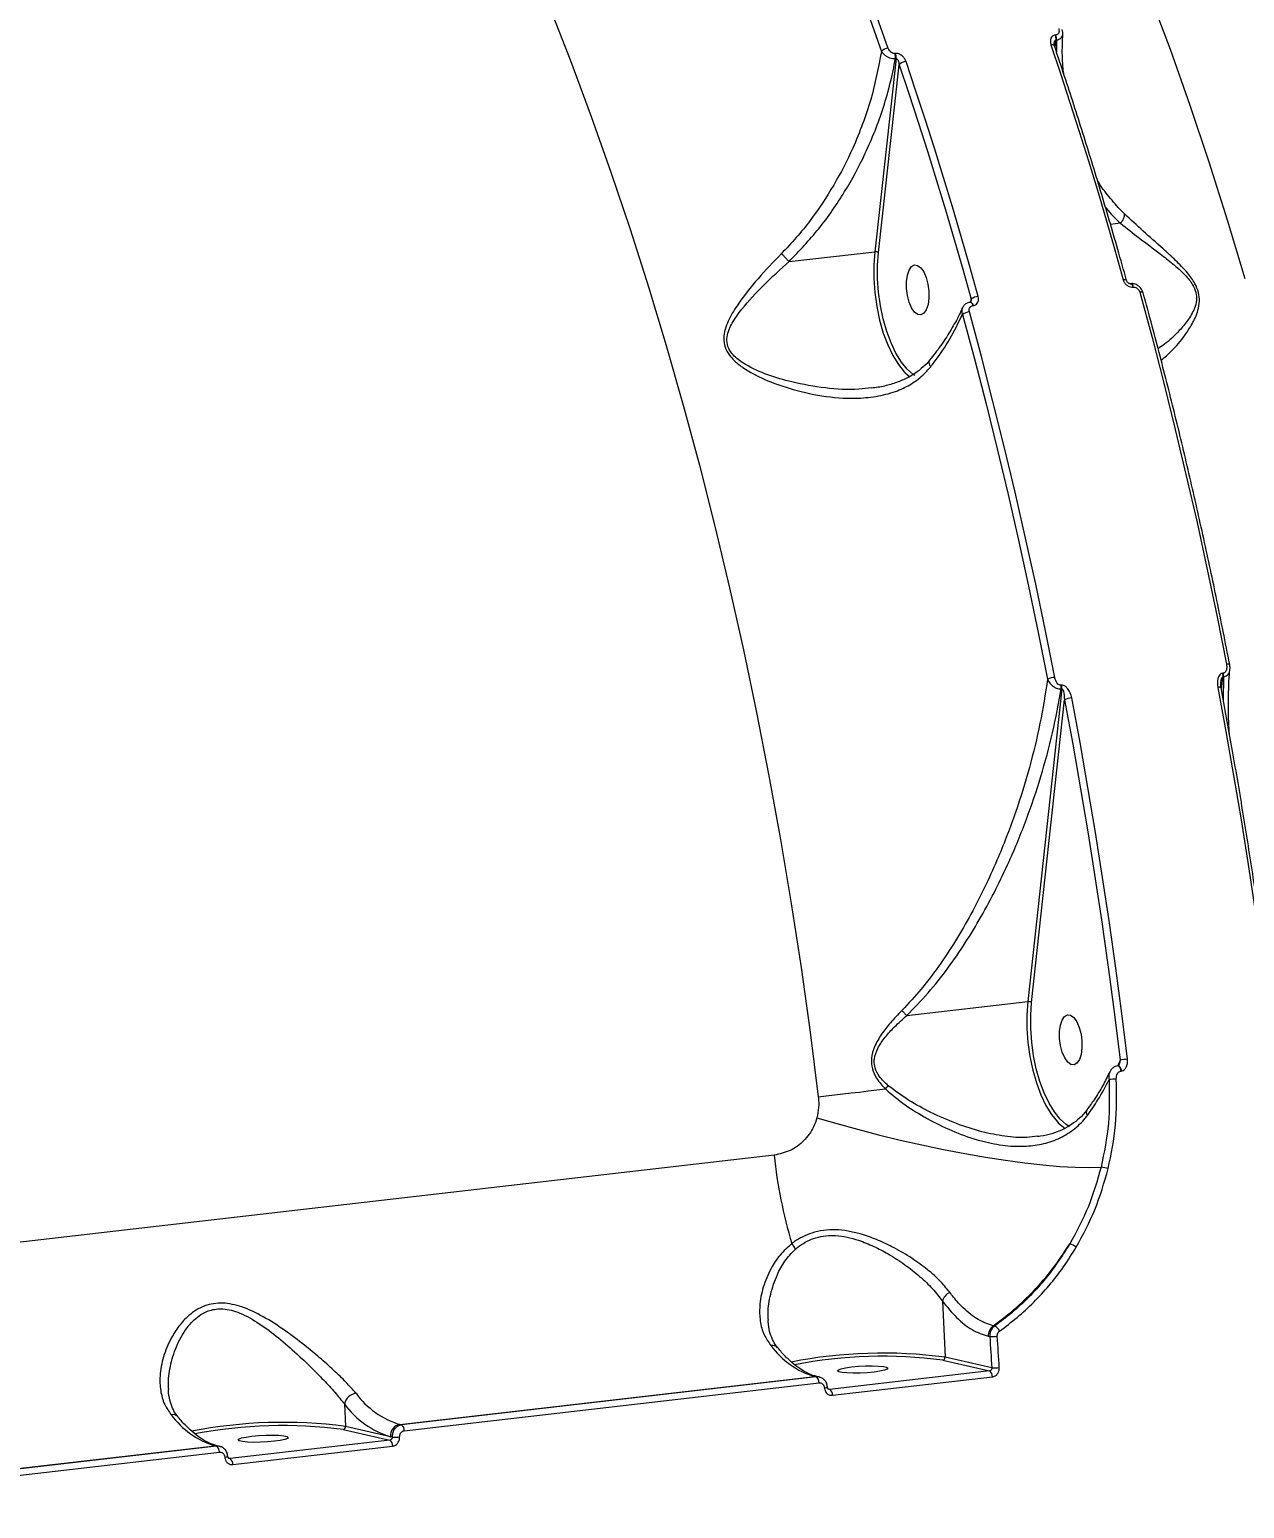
# Model space of a CAD drawing. Header units: millimetres. Extents: x -7447 to 8662, y -5576 to 6370.
# Drawn here: x 2339.8 to 2557, y -2078.1 to -1813.8 of the extents above; entities that cross this region are included whole.
import ezdxf

# ---------------------------------------------------------------- set-up
doc = ezdxf.new("R2010")
doc.units = ezdxf.units.MM
doc.layers.add('DiKom', color=7, linetype='Continuous')
doc.layers.add('DIKOM_ОБЪЕКТ', color=7, linetype='Continuous')
doc.styles.add('style1', font='arial.ttf', dxfattribs={"width": 0.8})
doc.dimstyles.new('1-50', dxfattribs={"dimtxt": 300, "dimasz": 200, "dimexe": 100, "dimexo": 0, "dimgap": 100, "dimtad": 1, "dimdec": 0, "dimtxsty": 'style1', "dimcen": 0, "dimclrd": 7, "dimclre": 7, "dimadec": 1, "dimazin": 2, "dimtfac": 1, "dimtdec": 0, "dimtmove": 1, "dimatfit": 3, "dimfxl": 0, "dimlwd": 25, "dimlwe": 18, "dimarcsym": 0})

# ---------------------------------------------------------------- blocks, each defined once
blk = doc.blocks.new('*D10')
at = {"color": 7, "linetype": 'Continuous', "lineweight": 18, "transparency": 16777216}
for p, q in [((-5489.75, 240.8), (-5489.75, 4573.49)), ((4778.18, -2126.78), (4778.18, 4573.49))]:
    blk.add_line(p, q, dxfattribs=at)
at = {"color": 7, "linetype": 'Continuous', "lineweight": 25, "transparency": 16777216}
blk.add_line((4578.18, 4473.49), (-5289.75, 4473.49), dxfattribs=at)
at = {"color": 7, "linetype": 'Continuous', "transparency": 16777216}
for points in [[(-5289.75, 4506.82), (-5289.75, 4440.16), (-5489.75, 4473.49)], [(4578.18, 4506.82), (4578.18, 4440.16), (4778.18, 4473.49)]]:
    blk.add_solid(points, dxfattribs=at)
at = {"layer": 'Defpoints', "color": 0, "linetype": 'Continuous', "transparency": 16777216}
for p in [(-5489.75, 4473.49), (-5489.75, 240.8), (4778.18, -2126.78)]:
    blk.add_point(p, dxfattribs=at)
at = {"color": 0, "linetype": 'Continuous', "lineweight": 15, "transparency": 16777216, "insert": (-777.31, 4726.76), "char_height": 300, "attachment_point": 5, "style": 'style1'}
blk.add_mtext('10300', dxfattribs=at)
blk = doc.blocks.new('*D11')
at = {"color": 7, "linetype": 'Continuous', "lineweight": 18, "transparency": 16777216}
for p, q in [((2045.4, 3512.26), (7772.09, 3512.26)), ((-1858.48, -4091.08), (7772.09, -4091.08))]:
    blk.add_line(p, q, dxfattribs=at)
at = {"color": 7, "linetype": 'Continuous', "lineweight": 25, "transparency": 16777216}
blk.add_line((7672.09, -3891.08), (7672.09, 3312.26), dxfattribs=at)
at = {"color": 7, "linetype": 'Continuous', "transparency": 16777216}
for points in [[(7638.76, 3312.26), (7705.42, 3312.26), (7672.09, 3512.26)], [(7638.76, -3891.08), (7705.42, -3891.08), (7672.09, -4091.08)]]:
    blk.add_solid(points, dxfattribs=at)
at = {"layer": 'Defpoints', "color": 0, "linetype": 'Continuous', "transparency": 16777216}
for p in [(2045.4, 3512.26), (7672.09, 3512.26), (-1858.48, -4091.08)]:
    blk.add_point(p, dxfattribs=at)
at = {"color": 0, "linetype": 'Continuous', "lineweight": 15, "transparency": 16777216, "insert": (7418.92, 3.22), "char_height": 300, "attachment_point": 5, "rotation": 90, "style": 'style1'}
blk.add_mtext('7600', dxfattribs=at)
blk = doc.blocks.new('*D12')
at = {"layer": 'Defpoints', "color": 0, "transparency": 16777216}
for p in [(-7446.93, 5919.72), (-7446.93, 736.93), (6905.53, -2412.68)]:
    blk.add_point(p, dxfattribs=at)
at = {"layer": 'DiKom', "color": 7, "lineweight": 18, "transparency": 16777216}
for p, q in [((-7446.93, 736.93), (-7446.93, 6019.72)), ((6905.53, -2412.68), (6905.53, 6019.72))]:
    blk.add_line(p, q, dxfattribs=at)
at = {"layer": 'DiKom', "color": 7, "lineweight": 25, "transparency": 16777216}
blk.add_line((6705.53, 5919.72), (-7246.93, 5919.72), dxfattribs=at)
at = {"layer": 'DiKom', "color": 7, "transparency": 16777216}
for points in [[(-7246.93, 5953.05), (-7246.93, 5886.39), (-7446.93, 5919.72)], [(6705.53, 5953.05), (6705.53, 5886.39), (6905.53, 5919.72)]]:
    blk.add_solid(points, dxfattribs=at)
at = {"layer": 'DiKom', "color": 0, "transparency": 16777216, "insert": (-918.31, 6173), "char_height": 300, "attachment_point": 5, "style": 'style1'}
blk.add_mtext('14300', dxfattribs=at)
blk = doc.blocks.new('*D13')
at = {"layer": 'Defpoints', "color": 0, "transparency": 16777216}
for p in [(2049.72, 5594.27), (-1141.86, -5576.35), (8561.69, -5576.35)]:
    blk.add_point(p, dxfattribs=at)
at = {"layer": 'DiKom', "color": 7, "lineweight": 18, "transparency": 16777216}
for p, q in [((2049.72, 5594.27), (8661.69, 5594.27)), ((-1141.86, -5576.35), (8661.69, -5576.35))]:
    blk.add_line(p, q, dxfattribs=at)
at = {"layer": 'DiKom', "color": 7, "lineweight": 25, "transparency": 16777216}
blk.add_line((8561.69, 5394.27), (8561.69, -5376.35), dxfattribs=at)
at = {"layer": 'DiKom', "color": 7, "transparency": 16777216}
for points in [[(8528.35, 5394.27), (8595.02, 5394.27), (8561.69, 5594.27)], [(8528.35, -5376.35), (8595.02, -5376.35), (8561.69, -5576.35)]]:
    blk.add_solid(points, dxfattribs=at)
at = {"layer": 'DiKom', "color": 0, "transparency": 16777216, "insert": (8308.52, 8.96), "char_height": 300, "attachment_point": 5, "rotation": 90, "style": 'style1'}
blk.add_mtext('11200', dxfattribs=at)

msp = doc.modelspace()

# ---------------------------------------------------------------- linework, layer by layer
at = {"layer": 'DIKOM_ОБЪЕКТ', "color": 7, "linetype": 'Continuous', "lineweight": 15}
for p, q in [((2523.32, -1814.81), (2523.23, -1814.82)), ((2494.64, -1818.12), (2494.55, -1818.13)), ((2523.17, -1817.13), (2523.33, -1815.72)), ((2523.33, -1815.72), (2523.42, -1815.71)), ((2523.42, -1815.71), (2523.42, -1817.86)), ((2494.74, -1819.02), (2490.94, -1853.54)), ((2491.61, -1853.69), (2495.29, -1820.16)), ((2494.65, -1819.03), (2494.74, -1819.02)), ((2534.86, -1848.47), (2533.08, -1848.67)), ((2475.61, -1855.31), (2490.94, -1853.54)), ((2536.65, -1859.26), (2536.62, -1859.26)), ((2537.1, -1859.87), (2537.13, -1859.87)), ((2508.18, -1862.02), (2507.97, -1862.58)), ((2508.03, -1862.56), (2508, -1862.56)), ((2508.48, -1863.18), (2508.51, -1863.17)), ((2496.39, -1875.2), (2497.23, -1875.93)), ((2553.26, -1928.85), (2553.15, -1928.87)), ((2524.37, -1931.64), (2518.31, -1987.54)), ((2524.34, -1931.01), (2524.23, -1931.02)), ((2524.26, -1931.66), (2524.37, -1931.64)), ((2552.91, -1931.83), (2553.18, -1929.51)), ((2553.18, -1929.51), (2553.29, -1929.49)), ((2553.29, -1929.49), (2553.25, -1933.65)), ((2518.97, -1987.7), (2524.84, -1933.6)), ((2524.84, -1933.6), (2525.74, -1938.39)), ((2496.64, -1990.04), (2518.31, -1987.54)), ((2534.46, -1999.02), (2534.38, -1999.03)), ((2534.79, -1998), (2534.41, -1999.03)), ((2534.46, -1999.02), (2534.51, -1999.02)), ((2534.93, -1999.97), (2535.01, -1999.96)), ((2525.77, -2009.85), (2525.43, -2009.66)), ((2472.93, -2014.98), (2160.22, -2051.07)), ((2503.04, -2041.09), (2503.51, -2051.09)), ((2511.22, -2047.35), (2511.49, -2047.42)), ((2512.36, -2045.53), (2512.11, -2045.48)), ((2503.09, -2051.63), (2511.46, -2053.55)), ((2511.86, -2052.99), (2503.51, -2051.09)), ((2406.03, -2063.11), (2480.19, -2054.55)), ((2480.48, -2054.62), (2406.32, -2063.18)), ((2406.82, -2064.23), (2480.97, -2055.67)), ((2480.19, -2054.55), (2480.48, -2054.62)), ((2481.02, -2054.65), (2480.73, -2054.58)), ((2511.46, -2053.55), (2482.87, -2056.85)), ((2483.37, -2057.9), (2511.96, -2054.6)), ((2482.87, -2056.85), (2482.66, -2056.8)), ((2482.87, -2056.85), (2482.74, -2056.84)), ((2396.11, -2059.45), (2396.3, -2063.46)), ((2404.34, -2065.3), (2396.3, -2063.46)), ((2406.32, -2063.18), (2406.03, -2063.11)), ((2404.25, -2065.92), (2375.66, -2069.22)), ((2395.88, -2064.01), (2404.25, -2065.92)), ((2404.65, -2065.37), (2404.34, -2065.3)), ((2298.82, -2075.49), (2372.97, -2066.93)), ((2373.27, -2066.99), (2299.11, -2075.55)), ((2299.6, -2076.6), (2373.76, -2068.05)), ((2372.97, -2066.93), (2373.27, -2066.99)), ((2373.81, -2067.02), (2373.51, -2066.96)), ((2375.66, -2069.22), (2375.45, -2069.17)), ((2376.15, -2070.28), (2404.74, -2066.98)), ((2375.66, -2069.22), (2375.52, -2069.21))]:
    msp.add_line(p, q, dxfattribs=at)
at = {"layer": 'DIKOM_ОБЪЕКТ', "color": 7, "linetype": 'Continuous', "lineweight": 15, "flags": 128}
for points in [[(2463.09, -1746.7), (2467.02, -1754.98), (2470.87, -1763.44), (2474.63, -1772.08), (2478.31, -1780.89), (2481.91, -1789.87), (2485.41, -1799.02), (2488.82, -1808.31), (2492.14, -1817.76)], [(2493.34, -1817.2), (2490.02, -1807.73), (2486.6, -1798.42), (2483.09, -1789.26), (2479.49, -1780.26), (2475.8, -1771.42), (2472.02, -1762.76), (2468.16, -1754.28), (2464.23, -1745.98)], [(2432.83, -1809.96), (2436.59, -1819.57), (2440.24, -1829.37), (2443.77, -1839.35), (2447.18, -1849.51), (2450.47, -1859.83), (2453.63, -1870.31), (2456.67, -1880.94), (2459.57, -1891.7), (2462.34, -1902.59), (2464.97, -1913.59), (2467.46, -1924.7), (2469.81, -1935.91), (2472.02, -1947.2), (2474.08, -1958.56), (2475.99, -1969.99), (2477.76, -1981.47), (2479.37, -1993), (2480.83, -2004.56)], [(2557.18, -1858.36), (2554.02, -1847.88), (2550.73, -1837.56), (2547.32, -1827.4), (2543.79, -1817.42), (2540.14, -1807.62)], [(2523.05, -1816.75), (2523.03, -1816.71), (2522.97, -1816.65), (2522.88, -1816.61), (2522.75, -1816.58), (2522.61, -1816.57), (2522.44, -1816.59)], [(2522.44, -1816.59), (2524.15, -1821.7), (2525.84, -1826.86), (2527.5, -1832.05), (2529.13, -1837.28), (2530.73, -1842.55), (2532.3, -1847.85), (2533.84, -1853.18), (2535.35, -1858.55)], [(2495.29, -1820.16), (2497.01, -1825.27), (2498.69, -1830.41), (2500.34, -1835.59), (2501.97, -1840.81), (2503.57, -1846.06), (2505.13, -1851.35), (2506.67, -1856.67), (2508.18, -1862.02)], [(2509.44, -1861.54), (2507.93, -1856.17), (2506.39, -1850.84), (2504.82, -1845.54), (2503.22, -1840.27), (2501.59, -1835.04), (2499.93, -1829.85), (2498.24, -1824.69), (2496.53, -1819.58)], [(2490.94, -1853.54), (2490.77, -1855.89), (2490.78, -1858.35), (2490.95, -1860.85), (2491.3, -1863.35), (2491.81, -1865.78), (2492.46, -1868.08), (2493.25, -1870.2), (2494.15, -1872.1), (2495.15, -1873.72), (2496.22, -1875.03), (2496.39, -1875.2)], [(2498.07, -1875.65), (2497.8, -1875.48), (2496.72, -1874.54), (2495.69, -1873.26), (2494.72, -1871.69), (2493.85, -1869.85), (2493.08, -1867.79), (2492.45, -1865.56), (2491.95, -1863.21), (2491.62, -1860.79), (2491.45, -1858.36), (2491.44, -1855.97), (2491.61, -1853.69)], [(2496.76, -1857.75), (2497.07, -1856.83), (2497.5, -1856.2), (2498.02, -1855.91), (2498.59, -1855.98), (2499.16, -1856.41), (2499.69, -1857.16), (2500.12, -1858.16), (2500.44, -1859.35), (2500.61, -1860.62), (2500.61, -1861.87), (2500.46, -1863), (2500.15, -1863.91), (2499.72, -1864.54), (2499.2, -1864.83), (2498.63, -1864.76), (2498.06, -1864.33), (2497.53, -1863.59), (2497.1, -1862.58), (2496.78, -1861.39), (2496.61, -1860.13), (2496.61, -1858.88), (2496.76, -1857.75)], [(2535.95, -1858.66), (2535.93, -1858.63), (2535.88, -1858.59), (2535.79, -1858.55), (2535.67, -1858.54), (2535.52, -1858.53), (2535.35, -1858.55)], [(2536.62, -1859.26), (2536.62, -1859.26), (2536.73, -1859.28), (2536.84, -1859.36), (2536.94, -1859.49), (2537.03, -1859.66), (2537.1, -1859.87)], [(2536.65, -1859.26), (2536.65, -1859.26), (2536.76, -1859.28), (2536.87, -1859.35), (2536.97, -1859.48), (2537.06, -1859.66), (2537.13, -1859.87)], [(2508, -1862.56), (2508, -1862.56), (2508.11, -1862.58), (2508.22, -1862.66), (2508.32, -1862.79), (2508.41, -1862.97), (2508.48, -1863.18)], [(2508.03, -1862.56), (2508.03, -1862.56), (2508.14, -1862.58), (2508.25, -1862.66), (2508.35, -1862.79), (2508.44, -1862.96), (2508.51, -1863.17)], [(2538.92, -1860.89), (2538.9, -1860.85), (2538.84, -1860.81), (2538.75, -1860.78), (2538.63, -1860.77), (2538.49, -1860.77), (2538.33, -1860.78)], [(2538.33, -1860.78), (2540.51, -1868.88), (2542.63, -1877.06), (2544.67, -1885.29), (2546.64, -1893.58), (2548.55, -1901.93), (2550.38, -1910.33), (2552.13, -1918.77), (2553.81, -1927.26)], [(2506.61, -1864.75), (2508.75, -1872.7), (2510.83, -1880.71), (2512.83, -1888.78), (2514.77, -1896.91), (2516.64, -1905.09), (2518.44, -1913.32), (2520.17, -1921.6), (2521.83, -1929.92)], [(2523.1, -1929.61), (2521.44, -1921.27), (2519.71, -1912.98), (2517.9, -1904.73), (2516.03, -1896.53), (2514.08, -1888.38), (2512.07, -1880.29), (2509.99, -1872.26), (2507.85, -1864.3)], [(2552.27, -1931.42), (2553.72, -1939.28), (2555.1, -1947.17), (2556.42, -1955.09), (2557.68, -1963.03), (2558.87, -1970.99), (2559.99, -1978.97), (2561.05, -1986.97), (2562.04, -1994.98)], [(2536.12, -1997.84), (2535.11, -1989.7), (2534.03, -1981.58), (2532.89, -1973.47), (2531.67, -1965.38), (2530.39, -1957.32), (2529.04, -1949.28), (2527.63, -1941.26), (2526.15, -1933.28)], [(2525.74, -1938.39), (2526.32, -1941.56), (2527.73, -1949.55), (2529.08, -1957.58), (2530.36, -1965.62), (2531.57, -1973.69), (2531.82, -1975.47)], [(2531.82, -1975.47), (2532.71, -1981.78), (2533.78, -1989.88), (2534.79, -1998)], [(2518.31, -1987.54), (2518.14, -1989.89), (2518.14, -1992.35), (2518.32, -1994.86), (2518.67, -1997.35), (2519.17, -1999.78), (2519.83, -2002.08), (2520.62, -2004.21), (2521.52, -2006.1), (2522.52, -2007.73), (2523.59, -2009.04), (2523.75, -2009.21)], [(2525.43, -2009.66), (2525.17, -2009.48), (2524.09, -2008.54), (2523.06, -2007.27), (2522.09, -2005.7), (2521.21, -2003.86), (2520.45, -2001.8), (2519.81, -1999.57), (2519.32, -1997.21), (2518.99, -1994.79), (2518.82, -1992.36), (2518.81, -1989.98), (2518.97, -1987.7)], [(2524.13, -1991.75), (2524.44, -1990.84), (2524.87, -1990.21), (2525.39, -1989.92), (2525.96, -1989.99), (2526.53, -1990.41), (2527.05, -1991.16), (2527.49, -1992.17), (2527.81, -1993.36), (2527.98, -1994.62), (2527.98, -1995.87), (2527.83, -1997), (2527.52, -1997.92), (2527.09, -1998.55), (2526.57, -1998.84), (2526, -1998.77), (2525.43, -1998.34), (2524.9, -1997.59), (2524.46, -1996.59), (2524.15, -1995.4), (2523.98, -1994.13), (2523.98, -1992.88), (2524.13, -1991.75)], [(2534.38, -1999.03), (2534.45, -1999.03), (2534.57, -1999.1), (2534.69, -1999.24), (2534.8, -1999.44), (2534.88, -1999.69), (2534.93, -1999.97)], [(2534.51, -1999.02), (2534.52, -1999.02), (2534.65, -1999.09), (2534.77, -1999.23), (2534.88, -1999.43), (2534.96, -1999.68), (2535.01, -1999.96)], [(2480.83, -2004.56), (2482.26, -2004.39), (2483.72, -2004.22), (2485.2, -2004.05), (2486.7, -2003.87), (2488.21, -2003.7), (2489.74, -2003.52), (2491.29, -2003.33), (2492.85, -2003.15)], [(2480.58, -2008.3), (2484.14, -2009.35), (2487.83, -2010.37), (2491.61, -2011.36), (2495.47, -2012.29), (2499.34, -2013.16), (2503.21, -2013.97), (2507.02, -2014.7), (2510.74, -2015.35), (2514.33, -2015.91), (2517.77, -2016.37), (2521, -2016.73), (2524.01, -2016.99), (2526.77, -2017.15), (2529.24, -2017.2), (2531.4, -2017.14)], [(2523.75, -2009.21), (2524.7, -2010.01), (2524.99, -2010.2)], [(2511.49, -2047.42), (2511.54, -2048.11), (2511.58, -2048.81), (2511.63, -2049.51), (2511.68, -2050.21), (2511.73, -2050.9), (2511.77, -2051.6), (2511.82, -2052.3), (2511.86, -2052.99)], [(2513.2, -2052.96), (2513.16, -2052.26), (2513.11, -2051.56), (2513.06, -2050.86), (2513.02, -2050.16), (2512.97, -2049.46), (2512.92, -2048.76), (2512.87, -2048.06), (2512.82, -2047.36)], [(2490.8, -2053.74), (2489.59, -2053.86), (2488.31, -2053.92), (2487.07, -2053.94), (2485.97, -2053.9), (2485.1, -2053.81), (2484.53, -2053.68), (2484.3, -2053.52), (2484.44, -2053.33), (2484.93, -2053.15), (2485.73, -2052.97), (2486.78, -2052.83), (2488, -2052.71), (2489.28, -2052.65), (2490.52, -2052.63), (2491.62, -2052.67), (2492.49, -2052.76), (2493.06, -2052.89), (2493.29, -2053.05), (2493.15, -2053.23), (2492.66, -2053.42), (2491.86, -2053.59), (2490.8, -2053.74)], [(2480.19, -2054.55), (2480.54, -2054.55), (2480.73, -2054.58)], [(2383.59, -2066.12), (2382.38, -2066.23), (2381.1, -2066.3), (2379.86, -2066.31), (2378.76, -2066.27), (2377.89, -2066.18), (2377.32, -2066.05), (2377.09, -2065.89), (2377.23, -2065.71), (2377.72, -2065.52), (2378.52, -2065.35), (2379.57, -2065.2), (2380.78, -2065.09), (2382.06, -2065.02), (2383.3, -2065.01), (2384.4, -2065.05), (2385.27, -2065.13), (2385.85, -2065.26), (2386.07, -2065.43), (2385.94, -2065.61), (2385.45, -2065.79), (2384.64, -2065.97), (2383.59, -2066.12)], [(2372.97, -2066.93), (2373.32, -2066.93), (2373.51, -2066.96)]]:
    msp.add_lwpolyline(points, dxfattribs=at)
at = {"layer": 'DIKOM_ОБЪЕКТ', "color": 7, "linetype": 'Continuous', "lineweight": 15}
for centre, radius, start, end in [((2521.17, -1815.5), 2.17, 354.25, 18.4233), ((2521.26, -1815.49), 2.17, 354.2392, 18.4478), ((2493.52, -1819.18), 1.99, 95.3555, 134.3386), ((2492.49, -1818.81), 2.17, 354.26, 18.4271), ((2492.58, -1818.8), 2.17, 354.2392, 18.4478), ((2496.69, -1821.5), 1.93, 94.7849, 136.1491), ((2491.07, -1854.46), 0.931, 55.2536, 98.3351), ((2509.64, -1863.94), 2.41, 94.7904, 127.3881), ((2508.08, -1866.86), 2.57, 95.3247, 124.9757), ((2551.04, -1929.28), 2.16, 353.9964, 11.0608), ((2551.15, -1929.27), 2.15, 353.9806, 11.0766), ((2554.06, -1928.08), 0.85, 67.2561, 106.762), ((2523.57, -1934.31), 4.73, 95.7401, 111.6278), ((2522.1, -1931.44), 2.17, 354.3451, 11.0954), ((2522.21, -1931.43), 2.17, 354.3327, 11.0886), ((2552.52, -1932.22), 0.846, 67.6886, 107.3105), ((2526.59, -1937.97), 4.71, 95.4553, 111.8254), ((2518.44, -1988.47), 0.934, 55.4512, 98.3643), ((2545.27, -2077.97), 80.65, 96.5186, 97.4681), ((2477.27, -1988.88), 21.13, 317.5129, 319.6036), ((2535.14, -2026.31), 24.94, 92.3403, 95.332), ((2559.08, -2005.82), 86.64, 186.0701, 196.7504), ((2530.96, -2022.59), 5.47, 71.7948, 85.4339), ((2473.56, -2033.1), 3.45, 22.3215, 42.0899), ((2525.09, -2033.82), 3.04, 51.9736, 76.512), ((2505.43, -2041.72), 2.47, 115.9882, 165.4001), ((2513.39, -2047.24), 2.17, 125.8926, 183.1336), ((2511.86, -2039.81), 7.61, 267.1995, 277.2824), ((2511.6, -2047.19), 1.83, 25.0451, 65.2407), ((2472.59, -2050.32), 1.35, 41.848, 100.2485), ((2484.56, -2040.1), 15.1, 216.0716, 253.1781), ((2492.4, -2135.45), 85.09, 82.4935, 101.117), ((2492.31, -2133.74), 82.81, 82.5202, 100.9337), ((2503, -2051.13), 0.513, 279.8624, 4.5849), ((2512.34, -2046.28), 6.73, 265.9565, 277.3715), ((2479.81, -2055.58), 1.17, 355.3523, 54.7587), ((2510.79, -2054.51), 1.17, 355.2042, 54.6944), ((2398.53, -2060), 2.48, 97.7181, 167.1843), ((2410.4, -2048.65), 15.11, 216.0722, 253.175), ((2481.96, -2055.42), 1.14, 268.6354, 297.3855), ((2482.2, -2057.8), 1.17, 355.2041, 54.6945), ((2408.93, -2050.11), 15.86, 216.0753, 253.174), ((2365.38, -2062.69), 1.35, 41.838, 100.2585), ((2377.34, -2052.47), 15.1, 216.0729, 253.1768), ((2385.18, -2147.84), 85.11, 82.4951, 101.1157), ((2385.09, -2146.1), 82.8, 82.5181, 100.9348), ((2395.79, -2063.5), 0.513, 279.9384, 4.5381), ((2406.38, -2065.13), 2.05, 99.8931, 184.5779), ((2405.65, -2064.14), 1.17, 355.3511, 54.7716), ((2403.57, -2066.88), 1.18, 355.2148, 54.6955), ((2405.12, -2058.68), 6.7, 265.943, 277.403), ((2372.59, -2067.95), 1.17, 355.3508, 54.772), ((2374.75, -2067.8), 1.14, 268.5961, 297.4319), ((2374.98, -2070.18), 1.18, 355.2139, 54.6867)]:
    msp.add_arc(centre, radius, start, end, dxfattribs=at)
for points, knots in [([(2523.23, -1814.82), (2523.17, -1814.83), (2522.95, -1814.86), (2522.65, -1815.05), (2522.4, -1815.42), (2522.28, -1815.95), (2522.38, -1816.36), (2522.44, -1816.59)], [0, 0, 0, 0, 0.079629, 0.275715, 0.470758, 0.710548, 1, 1, 1, 1]), ([(2523.82, -1813.68), (2523.86, -1813.83), (2523.92, -1814.09), (2523.85, -1814.43), (2523.69, -1814.66), (2523.5, -1814.78), (2523.36, -1814.8), (2523.32, -1814.81)], [0, 0, 0, 0, 0.302587, 0.534696, 0.72549, 0.91712, 1, 1, 1, 1]), ([(2523.42, -1815.71), (2523.5, -1815.69), (2523.77, -1815.64), (2524.15, -1815.46), (2524.48, -1815.11), (2524.53, -1814.82), (2524.55, -1814.66)], [0, 0, 0, 0, 0.124989, 0.411454, 0.686074, 1, 1, 1, 1]), ([(2524.55, -1814.67), (2524.55, -1814.47), (2524.55, -1814.19), (2524.45, -1813.92), (2524.42, -1813.85)], [0, 0, 0, 0, 0.720381, 1, 1, 1, 1]), ([(2524.71, -1821.71), (2524.66, -1821.28), (2524.48, -1819.59), (2524.43, -1817.23), (2524.54, -1815.29), (2524.57, -1814.66)], [0, 0, 0, 0, 0.187743, 0.737372, 1, 1, 1, 1]), ([(2492.14, -1817.76), (2491.58, -1820.63), (2490.75, -1824.97), (2488.81, -1830.72), (2486.71, -1835.86), (2483.71, -1841.72), (2480.18, -1847.02), (2476.95, -1851.05), (2475.15, -1852.94), (2474.25, -1853.89)], [0, 0, 0, 0, 0.222715, 0.336734, 0.45075, 0.631005, 0.813276, 0.906648, 1, 1, 1, 1]), ([(2492.14, -1817.76), (2492.15, -1817.78), (2492.27, -1817.98), (2492.56, -1818.3), (2493.05, -1818.66), (2493.58, -1818.9), (2494.13, -1819.04), (2494.47, -1819.03), (2494.65, -1819.03)], [0, 0, 0, 0, 0.039134, 0.268297, 0.466402, 0.643645, 0.81992, 1, 1, 1, 1]), ([(2494.55, -1818.13), (2494.46, -1818.13), (2494.28, -1818.13), (2494.01, -1818.03), (2493.76, -1817.85), (2493.52, -1817.59), (2493.4, -1817.36), (2493.35, -1817.22), (2493.34, -1817.2)], [0, 0, 0, 0, 0.167373, 0.334494, 0.509187, 0.713118, 0.957727, 1, 1, 1, 1]), ([(2496.53, -1819.58), (2496.52, -1819.55), (2496.44, -1819.33), (2496.24, -1818.96), (2495.86, -1818.55), (2495.46, -1818.27), (2495.04, -1818.11), (2494.77, -1818.11), (2494.64, -1818.12)], [0, 0, 0, 0, 0.039247, 0.287226, 0.495214, 0.671003, 0.835323, 1, 1, 1, 1]), ([(2523.05, -1816.75), (2523.04, -1816.73), (2522.99, -1816.61), (2522.98, -1816.46), (2522.99, -1816.41), (2523, -1816.4)], [0, 0, 0, 0, 0.142002, 0.850777, 1, 1, 1, 1]), ([(2523, -1816.39), (2523.01, -1816.3), (2523.03, -1816.12), (2523.11, -1815.91), (2523.19, -1815.79), (2523.26, -1815.74), (2523.31, -1815.72), (2523.33, -1815.72)], [0, 0, 0, 0, 0.348412, 0.663581, 0.794107, 0.913338, 1, 1, 1, 1]), ([(2535.95, -1858.66), (2535.43, -1856.81), (2533.92, -1851.45), (2531.34, -1842.66), (2528.17, -1832.35), (2525.39, -1823.73), (2523.66, -1818.56), (2523.05, -1816.75)], [0, 0, 0, 0, 0.129325, 0.375056, 0.620798, 0.866542, 1, 1, 1, 1]), ([(2475.61, -1855.3), (2477.43, -1853.39), (2481.13, -1849.51), (2485.62, -1842.95), (2488.83, -1837.01), (2491.03, -1831.93), (2492.54, -1827.68), (2493.78, -1823.38), (2494.36, -1820.48), (2494.65, -1819.03)], [0, 0, 0, 0, 0.185206, 0.375221, 0.558025, 0.66727, 0.776521, 0.888259, 1, 1, 1, 1]), ([(2494.74, -1819.02), (2494.76, -1819.02), (2494.81, -1819.02), (2494.9, -1819.07), (2495.01, -1819.19), (2495.13, -1819.4), (2495.23, -1819.71), (2495.28, -1819.98), (2495.29, -1820.14), (2495.29, -1820.16)], [0, 0, 0, 0, 0.055297, 0.109794, 0.243696, 0.417589, 0.651855, 0.951942, 1, 1, 1, 1]), ([(2535.61, -1846.8), (2535.42, -1846.61), (2534.43, -1845.64), (2532.82, -1843.73), (2531.32, -1841.86), (2530.74, -1840.7), (2530.67, -1840.55)], [0, 0, 0, 0, 0.103734, 0.521957, 0.940261, 1, 1, 1, 1]), ([(2532.17, -1845.56), (2532.22, -1845.63), (2533.01, -1846.7), (2533.97, -1847.61), (2534.86, -1848.47)], [0, 0, 0, 0, 0.062464, 1, 1, 1, 1]), ([(2534.86, -1848.47), (2535.01, -1848.29), (2535.3, -1847.95), (2535.53, -1847.42), (2535.61, -1847.04), (2535.61, -1846.86), (2535.61, -1846.8)], [0, 0, 0, 0, 0.325276, 0.650566, 0.89255, 1, 1, 1, 1]), ([(2542.11, -1872.92), (2542.75, -1872.41), (2544.08, -1871.34), (2546.08, -1868.98), (2547.71, -1866.49), (2548.67, -1864.46), (2549.04, -1862.5), (2548.89, -1860.84), (2548.16, -1859.05), (2546.71, -1857.08), (2544.71, -1855.05), (2542, -1852.57), (2538.83, -1849.81), (2536.69, -1847.81), (2535.61, -1846.8)], [0, 0, 0, 0, 0.132615, 0.277151, 0.358213, 0.440824, 0.486976, 0.526248, 0.56576, 0.61863, 0.689302, 0.761849, 0.879821, 1, 1, 1, 1]), ([(2534.86, -1848.47), (2534.86, -1848.47), (2534.86, -1848.47), (2534.86, -1848.47), (2534.86, -1848.47), (2534.86, -1848.47)], [0, 0, 0, 0, 0.271093, 0.685195, 1, 1, 1, 1]), ([(2534.86, -1848.47), (2535.97, -1849.34), (2538.2, -1851.1), (2541.44, -1853.51), (2544.24, -1855.7), (2546.26, -1857.46), (2547.74, -1859.23), (2548.44, -1860.84), (2548.52, -1862.34), (2548.01, -1864.09), (2546.88, -1865.91), (2545.02, -1868.1), (2543.14, -1869.88), (2541.96, -1870.63), (2541.58, -1870.87)], [0, 0, 0, 0, 0.129741, 0.26158, 0.337786, 0.415258, 0.469428, 0.508628, 0.547802, 0.595343, 0.682193, 0.771512, 0.926335, 1, 1, 1, 1]), ([(2474.25, -1853.89), (2472.83, -1855.36), (2469.95, -1858.36), (2466.75, -1862.38), (2464.9, -1865.45), (2464.14, -1867.42), (2463.86, -1868.99), (2464.09, -1870.61), (2465.04, -1872.32), (2466.28, -1873.46), (2468.38, -1874.97), (2471.31, -1876.47), (2476.07, -1878.19), (2481.55, -1879.45), (2486.79, -1879.86), (2491.2, -1879.49), (2494.46, -1878.67), (2497.27, -1877.37), (2499.38, -1875.87), (2500.48, -1874.61), (2500.94, -1874.09)], [0, 0, 0, 0, 0.095211, 0.192957, 0.244801, 0.271071, 0.298171, 0.324291, 0.350389, 0.391077, 0.401943, 0.471963, 0.54381, 0.639397, 0.737851, 0.798854, 0.861365, 0.911374, 0.962838, 1, 1, 1, 1]), ([(2474.25, -1853.89), (2474.3, -1853.94), (2474.45, -1854.1), (2474.78, -1854.43), (2475.21, -1854.88), (2475.47, -1855.16), (2475.61, -1855.3)], [0, 0, 0, 0, 0.107427, 0.349467, 0.674697, 1, 1, 1, 1]), ([(2490.38, -1877.87), (2489.62, -1877.97), (2486.94, -1878.3), (2482.1, -1878.01), (2476.64, -1877.03), (2471.8, -1875.64), (2468.86, -1874.34), (2466.73, -1873.01), (2465.51, -1872.05), (2464.58, -1870.51), (2464.42, -1869.09), (2464.73, -1867.77), (2465.14, -1866.87), (2465.88, -1865.52), (2467.67, -1863.07), (2471.06, -1859.39), (2474.09, -1856.67), (2475.61, -1855.31)], [0, 0, 0, 0, 0.050185, 0.177592, 0.305191, 0.397357, 0.489175, 0.502896, 0.553101, 0.584162, 0.615101, 0.644761, 0.674612, 0.680952, 0.747318, 0.873613, 1, 1, 1, 1]), ([(2475.61, -1855.31), (2475.61, -1855.31), (2475.61, -1855.31), (2475.61, -1855.3), (2475.61, -1855.3), (2475.61, -1855.3)], [0, 0, 0, 0, 0.434046, 0.777987, 1, 1, 1, 1]), ([(2535.35, -1858.55), (2535.4, -1858.69), (2535.51, -1858.99), (2535.82, -1859.38), (2536.21, -1859.69), (2536.66, -1859.88), (2536.96, -1859.87), (2537.1, -1859.87)], [0, 0, 0, 0, 0.189027, 0.404507, 0.606846, 0.80336, 1, 1, 1, 1]), ([(2536.62, -1859.26), (2536.61, -1859.26), (2536.6, -1859.26), (2536.54, -1859.26), (2536.43, -1859.23), (2536.3, -1859.16), (2536.17, -1859.05), (2536.05, -1858.9), (2535.97, -1858.75), (2535.96, -1858.68), (2535.95, -1858.66)], [0, 0, 0, 0, 0.014232, 0.161895, 0.282448, 0.408768, 0.560763, 0.736018, 0.938823, 1, 1, 1, 1]), ([(2538.9, -1860.9), (2538.84, -1860.7), (2538.7, -1860.26), (2538.19, -1859.7), (2537.53, -1859.33), (2536.99, -1859.2), (2536.71, -1859.26), (2536.65, -1859.28)], [0, 0, 0, 0, 0.199455, 0.466404, 0.711874, 0.941603, 1, 1, 1, 1]), ([(2537.13, -1859.87), (2537.23, -1859.87), (2537.43, -1859.87), (2537.74, -1859.99), (2538.01, -1860.2), (2538.22, -1860.48), (2538.3, -1860.68), (2538.33, -1860.78)], [0, 0, 0, 0, 0.195202, 0.390097, 0.593245, 0.811103, 1, 1, 1, 1]), ([(2508, -1862.58), (2507.82, -1862.61), (2507.41, -1862.68), (2506.9, -1863.05), (2506.7, -1863.42), (2506.6, -1863.6)], [0, 0, 0, 0, 0.301859, 0.671704, 1, 1, 1, 1]), ([(2508.11, -1862.48), (2508.11, -1862.49), (2508.1, -1862.54), (2508.07, -1862.53), (2508.09, -1862.56), (2508.03, -1862.56), (2508.03, -1862.56)], [0, 0, 0, 0, 0.037821, 0.487611, 0.979628, 1, 1, 1, 1]), ([(2508.18, -1862.02), (2508.18, -1862.11), (2508.18, -1862.27), (2508.13, -1862.42), (2508.11, -1862.48)], [0, 0, 0, 0, 0.575171, 1, 1, 1, 1]), ([(2508.51, -1863.17), (2508.58, -1863.16), (2508.8, -1863.12), (2509.13, -1862.94), (2509.41, -1862.56), (2509.54, -1862.07), (2509.48, -1861.72), (2509.44, -1861.54)], [0, 0, 0, 0, 0.093167, 0.30388, 0.53021, 0.765166, 1, 1, 1, 1]), ([(2554.39, -1927.29), (2554, -1925.34), (2552.9, -1919.66), (2550.96, -1910.32), (2548.55, -1899.3), (2546.01, -1888.37), (2543.34, -1877.55), (2540.97, -1868.4), (2539.46, -1862.87), (2538.92, -1860.89)], [0, 0, 0, 0, 0.086465, 0.250751, 0.415043, 0.579337, 0.743632, 0.907931, 1, 1, 1, 1]), ([(2506.59, -1863.6), (2506.55, -1863.69), (2506.17, -1864.63), (2505.19, -1866.46), (2503.62, -1869.06), (2502.13, -1871.22), (2501.09, -1872.49), (2500.75, -1872.9)], [0, 0, 0, 0, 0.030478, 0.308618, 0.586889, 0.86497, 1, 1, 1, 1]), ([(2500.94, -1874.09), (2501.15, -1873.83), (2502.41, -1872.19), (2504.53, -1869.07), (2505.91, -1866.21), (2506.61, -1864.75)], [0, 0, 0, 0, 0.08499, 0.533465, 1, 1, 1, 1]), ([(2506.6, -1863.6), (2506.55, -1863.77), (2506.43, -1864.13), (2506.55, -1864.54), (2506.61, -1864.75)], [0, 0, 0, 0, 0.486041, 1, 1, 1, 1]), ([(2507.85, -1864.3), (2507.82, -1864.18), (2507.78, -1863.93), (2507.87, -1863.6), (2508.06, -1863.34), (2508.29, -1863.21), (2508.44, -1863.18), (2508.48, -1863.18)], [0, 0, 0, 0, 0.233676, 0.467336, 0.69562, 0.908775, 1, 1, 1, 1]), ([(2500.76, -1872.89), (2500.7, -1872.97), (2500.27, -1873.57), (2499.26, -1874.48), (2497.69, -1875.63), (2495.85, -1876.57), (2493.8, -1877.29), (2491.95, -1877.74), (2490.77, -1877.87), (2490.38, -1877.92)], [0, 0, 0, 0, 0.025402, 0.188339, 0.357163, 0.534442, 0.717873, 0.90648, 1, 1, 1, 1]), ([(2500.94, -1874.09), (2500.93, -1874.07), (2500.82, -1873.89), (2500.67, -1873.56), (2500.62, -1873.16), (2500.74, -1872.99), (2500.79, -1872.91)], [0, 0, 0, 0, 0.045106, 0.364239, 0.707742, 1, 1, 1, 1]), ([(2553.15, -1928.87), (2553.07, -1928.89), (2552.87, -1928.93), (2552.6, -1929.16), (2552.35, -1929.56), (2552.17, -1930.28), (2552.18, -1930.94), (2552.26, -1931.37), (2552.27, -1931.42)], [0, 0, 0, 0, 0.093381, 0.208749, 0.372078, 0.57931, 0.953614, 1, 1, 1, 1]), ([(2553.81, -1927.26), (2553.85, -1927.54), (2553.89, -1927.95), (2553.76, -1928.43), (2553.61, -1928.67), (2553.44, -1928.82), (2553.32, -1928.84), (2553.26, -1928.85)], [0, 0, 0, 0, 0.429911, 0.625762, 0.788062, 0.905252, 1, 1, 1, 1]), ([(2553.29, -1929.49), (2553.4, -1929.47), (2553.64, -1929.42), (2553.98, -1929.22), (2554.26, -1928.89), (2554.43, -1928.53), (2554.42, -1928.28), (2554.42, -1928.2)], [0, 0, 0, 0, 0.163701, 0.358874, 0.608384, 0.882982, 1, 1, 1, 1]), ([(2554.34, -1939.64), (2554.33, -1939.59), (2554.19, -1937.82), (2554.18, -1934.27), (2554.21, -1930.51), (2554.39, -1928.47), (2554.42, -1928.2)], [0, 0, 0, 0, 0.013908, 0.475282, 0.930189, 1, 1, 1, 1]), ([(2554.43, -1928.2), (2554.44, -1928.14), (2554.49, -1927.85), (2554.42, -1927.54), (2554.36, -1927.3)], [0, 0, 0, 0, 0.17859, 1, 1, 1, 1]), ([(2521.83, -1929.92), (2521.42, -1932.55), (2520.59, -1937.82), (2518.64, -1945.78), (2516.18, -1953.76), (2512.89, -1962.35), (2509.36, -1969.81), (2505.78, -1976.12), (2502.73, -1980.8), (2499.45, -1985.21), (2496.96, -1987.87), (2495.79, -1989.13)], [0, 0, 0, 0, 0.126976, 0.253956, 0.383673, 0.513376, 0.674674, 0.756562, 0.838427, 0.923823, 1, 1, 1, 1]), ([(2496.64, -1990.04), (2497.94, -1988.71), (2500.56, -1986.04), (2504.01, -1981.64), (2507.16, -1977.08), (2510.01, -1972.35), (2512.62, -1967.49), (2515.38, -1961.7), (2518.13, -1954.99), (2520.71, -1947.3), (2522.83, -1939.51), (2523.79, -1934.27), (2524.26, -1931.66)], [0, 0, 0, 0, 0.082281, 0.165564, 0.247515, 0.329488, 0.412924, 0.496368, 0.620904, 0.745452, 0.872727, 1, 1, 1, 1]), ([(2521.83, -1929.92), (2521.96, -1930.17), (2522.2, -1930.66), (2522.79, -1931.21), (2523.36, -1931.52), (2523.84, -1931.66), (2524.12, -1931.66), (2524.26, -1931.66)], [0, 0, 0, 0, 0.273631, 0.537278, 0.720823, 0.856562, 1, 1, 1, 1]), ([(2524.23, -1931.02), (2524.16, -1931.02), (2524.02, -1931.02), (2523.78, -1930.9), (2523.51, -1930.63), (2523.25, -1930.18), (2523.15, -1929.81), (2523.1, -1929.61)], [0, 0, 0, 0, 0.119002, 0.237475, 0.412313, 0.691013, 1, 1, 1, 1]), ([(2526.15, -1933.28), (2526.07, -1932.96), (2525.91, -1932.36), (2525.49, -1931.64), (2525.05, -1931.22), (2524.68, -1931.02), (2524.45, -1931.01), (2524.34, -1931.01)], [0, 0, 0, 0, 0.308908, 0.592345, 0.769786, 0.884523, 1, 1, 1, 1]), ([(2524.37, -1931.64), (2524.39, -1931.64), (2524.42, -1931.65), (2524.48, -1931.68), (2524.58, -1931.81), (2524.8, -1932.44), (2524.82, -1933.08), (2524.84, -1933.6)], [0, 0, 0, 0, 0.023312, 0.052005, 0.104194, 0.273394, 1, 1, 1, 1]), ([(2552.85, -1931.44), (2552.84, -1931.38), (2552.77, -1931.09), (2552.79, -1930.8), (2552.8, -1930.57)], [0, 0, 0, 0, 0.200181, 1, 1, 1, 1]), ([(2552.81, -1930.57), (2552.81, -1930.54), (2552.82, -1930.35), (2552.88, -1930.05), (2552.97, -1929.74), (2553.06, -1929.58), (2553.13, -1929.52), (2553.17, -1929.51), (2553.18, -1929.51)], [0, 0, 0, 0, 0.083436, 0.490567, 0.764188, 0.911034, 0.95626, 1, 1, 1, 1]), ([(2562.6, -1994.92), (2562.36, -1992.91), (2561.65, -1987.1), (2560.38, -1977.49), (2558.74, -1966.11), (2556.96, -1954.77), (2555.09, -1943.68), (2553.68, -1935.91), (2552.93, -1931.91), (2552.84, -1931.44)], [0, 0, 0, 0, 0.093999, 0.272592, 0.451188, 0.629783, 0.808384, 0.977583, 1, 1, 1, 1]), ([(2495.79, -1989.13), (2495.08, -1989.86), (2493.79, -1991.2), (2492.11, -1993.35), (2490.88, -1995.44), (2490.24, -1997.58), (2490.39, -1999.57), (2491.29, -2001.48), (2492.28, -2002.54), (2492.85, -2003.15)], [0, 0, 0, 0, 0.183997, 0.338412, 0.495617, 0.624167, 0.737448, 0.849208, 1, 1, 1, 1]), ([(2495.79, -1989.13), (2495.82, -1989.16), (2495.97, -1989.32), (2496.27, -1989.64), (2496.51, -1989.9), (2496.64, -1990.04)], [0, 0, 0, 0, 0.092629, 0.497705, 1, 1, 1, 1]), ([(2493.36, -2002.57), (2492.78, -2002.05), (2491.8, -2001.15), (2490.94, -1999.55), (2490.81, -1998.42), (2490.92, -1997.22), (2491.48, -1995.71), (2492.78, -1993.84), (2494.56, -1991.92), (2495.91, -1990.7), (2496.64, -1990.04)], [0, 0, 0, 0, 0.150397, 0.257904, 0.342069, 0.365559, 0.490504, 0.648815, 0.80793, 1, 1, 1, 1]), ([(2496.64, -1990.04), (2496.64, -1990.04), (2496.64, -1990.04), (2496.64, -1990.04), (2496.64, -1990.04), (2496.64, -1990.04)], [0, 0, 0, 0, 0.420179, 0.775821, 1, 1, 1, 1]), ([(2535.01, -1999.96), (2535.13, -1999.93), (2535.38, -1999.87), (2535.71, -1999.58), (2536, -1999.12), (2536.15, -1998.49), (2536.13, -1998.04), (2536.12, -1997.84)], [0, 0, 0, 0, 0.152285, 0.304024, 0.508015, 0.773186, 1, 1, 1, 1]), ([(2532.92, -2000.16), (2532.53, -2000.95), (2531.72, -2002.59), (2530.35, -2004.84), (2529.29, -2006.29), (2528.85, -2006.88)], [0, 0, 0, 0, 0.354053, 0.733638, 1, 1, 1, 1]), ([(2532.96, -2000.16), (2532.93, -2000.2), (2532.8, -2000.41), (2532.74, -2000.88), (2532.8, -2001.29), (2532.82, -2001.48)], [0, 0, 0, 0, 0.109996, 0.592906, 1, 1, 1, 1]), ([(2534.39, -1999.05), (2534.22, -1999.07), (2533.87, -1999.13), (2533.42, -1999.46), (2533.09, -1999.81), (2532.99, -2000.08), (2532.96, -2000.16)], [0, 0, 0, 0, 0.254628, 0.554797, 0.866246, 1, 1, 1, 1]), ([(2534.12, -2001.4), (2534.12, -2001.23), (2534.13, -2000.89), (2534.28, -2000.46), (2534.51, -2000.16), (2534.73, -2000.01), (2534.88, -1999.98), (2534.93, -1999.97)], [0, 0, 0, 0, 0.271828, 0.538834, 0.737528, 0.896623, 1, 1, 1, 1]), ([(2534.62, -1998.74), (2534.61, -1998.78), (2534.58, -1998.86), (2534.52, -1998.96), (2534.47, -1999.01), (2534.45, -1999.02), (2534.45, -1999.02), (2534.45, -1999.02)], [0, 0, 0, 0, 0.220349, 0.563493, 0.800455, 0.965207, 1, 1, 1, 1]), ([(2534.79, -1998), (2534.77, -1998.13), (2534.74, -1998.38), (2534.66, -1998.62), (2534.62, -1998.74)], [0, 0, 0, 0, 0.524569, 1, 1, 1, 1]), ([(2520.02, -2011.61), (2519.39, -2011.69), (2517.51, -2011.94), (2514.16, -2011.67), (2509.93, -2010.85), (2505.47, -2009.4), (2501.1, -2007.48), (2496.96, -2005.27), (2494.57, -2003.48), (2493.36, -2002.57)], [0, 0, 0, 0, 0.072429, 0.216812, 0.365028, 0.52947, 0.697724, 0.84746, 1, 1, 1, 1]), ([(2528.95, -2007.9), (2529.6, -2006.97), (2531.09, -2004.84), (2532.2, -2002.69), (2532.82, -2001.48)], [0, 0, 0, 0, 0.436567, 1, 1, 1, 1]), ([(2532.82, -2001.48), (2532.88, -2004.09), (2532.99, -2009.38), (2531.93, -2014.53), (2531.4, -2017.14)], [0, 0, 0, 0, 0.493773, 1, 1, 1, 1]), ([(2532.67, -2017.39), (2533.2, -2014.8), (2534.29, -2009.54), (2534.18, -2004.13), (2534.12, -2001.4)], [0, 0, 0, 0, 0.493759, 1, 1, 1, 1]), ([(2480.83, -2004.56), (2480.84, -2004.61), (2480.91, -2005.26), (2480.95, -2006.53), (2480.71, -2007.7), (2480.58, -2008.3)], [0, 0, 0, 0, 0.046817, 0.514307, 1, 1, 1, 1]), ([(2492.85, -2003.15), (2494, -2004.14), (2496.32, -2006.12), (2500.39, -2008.54), (2504.69, -2010.69), (2509.07, -2012.28), (2513.27, -2013.23), (2517.03, -2013.51), (2520.42, -2013.18), (2523.42, -2012.31), (2526.13, -2010.81), (2527.91, -2009.22), (2528.76, -2008.14), (2528.95, -2007.9)], [0, 0, 0, 0, 0.103932, 0.208052, 0.321366, 0.434612, 0.535133, 0.63557, 0.720264, 0.804898, 0.890154, 0.975335, 1, 1, 1, 1]), ([(2480.58, -2008.3), (2480.41, -2008.85), (2479.9, -2010.39), (2478.33, -2012.52), (2475.86, -2014.35), (2473.91, -2014.77), (2472.93, -2014.98)], [0, 0, 0, 0, 0.15296, 0.428373, 0.711437, 1, 1, 1, 1]), ([(2528.87, -2006.87), (2528.84, -2006.92), (2528.46, -2007.5), (2527.56, -2008.39), (2526.13, -2009.56), (2524.47, -2010.5), (2522.62, -2011.18), (2521.11, -2011.56), (2520.21, -2011.63), (2520.02, -2011.65)], [0, 0, 0, 0, 0.016711, 0.190661, 0.370381, 0.558528, 0.751672, 0.948182, 1, 1, 1, 1]), ([(2528.9, -2006.89), (2528.85, -2006.97), (2528.73, -2007.14), (2528.77, -2007.49), (2528.88, -2007.77), (2528.94, -2007.88), (2528.95, -2007.9)], [0, 0, 0, 0, 0.314291, 0.71382, 0.955604, 1, 1, 1, 1]), ([(2531.4, -2017.14), (2530.72, -2019.51), (2529.34, -2024.33), (2526.99, -2028.67), (2525.79, -2030.86)], [0, 0, 0, 0, 0.494154, 1, 1, 1, 1]), ([(2526.96, -2031.42), (2528.15, -2029.23), (2530.56, -2024.8), (2531.96, -2019.88), (2532.67, -2017.39)], [0, 0, 0, 0, 0.49418, 1, 1, 1, 1]), ([(2504.35, -2039.49), (2503.75, -2038.77), (2502.56, -2037.31), (2500.1, -2035.18), (2497.26, -2033.15), (2494.27, -2031.43), (2491.28, -2030.04), (2488.62, -2029.1), (2486.16, -2028.52), (2483.92, -2028.27), (2481.72, -2028.37), (2479.15, -2028.95), (2477.32, -2029.89), (2476.28, -2030.67), (2476.12, -2030.79)], [0, 0, 0, 0, 0.1101, 0.220215, 0.329285, 0.438311, 0.524963, 0.611517, 0.67534, 0.739098, 0.803996, 0.86889, 0.979733, 1, 1, 1, 1]), ([(2476.75, -2031.79), (2476.89, -2031.67), (2477.84, -2030.89), (2479.46, -2029.95), (2481.72, -2029.4), (2483.08, -2029.32), (2484.5, -2029.39), (2486, -2029.6), (2488.3, -2030.24), (2490.77, -2031.25), (2493.57, -2032.72), (2496.37, -2034.53), (2499.03, -2036.64), (2501.34, -2038.84), (2502.47, -2040.34), (2503.04, -2041.09)], [0, 0, 0, 0, 0.020105, 0.128732, 0.186362, 0.243996, 0.254854, 0.317664, 0.380579, 0.467541, 0.55463, 0.665371, 0.776169, 0.888096, 1, 1, 1, 1]), ([(2476.12, -2030.79), (2475.37, -2031.45), (2473.89, -2032.76), (2472.18, -2035.47), (2470.88, -2038.57), (2470.28, -2041.78), (2470.37, -2044.64), (2471, -2047.05), (2471.92, -2048.37), (2472.35, -2048.99)], [0, 0, 0, 0, 0.128155, 0.256742, 0.426818, 0.596878, 0.737309, 0.877576, 1, 1, 1, 1]), ([(2471.93, -2044.5), (2471.89, -2044.08), (2471.77, -2042.58), (2472.24, -2039.79), (2473.29, -2036.64), (2474.76, -2033.85), (2476.08, -2032.49), (2476.75, -2031.79)], [0, 0, 0, 0, 0.098758, 0.355041, 0.618046, 0.806351, 1, 1, 1, 1]), ([(2512.11, -2045.48), (2513.37, -2044.54), (2515.89, -2042.66), (2519.44, -2039.24), (2522.83, -2035.35), (2524.8, -2032.36), (2525.79, -2030.86)], [0, 0, 0, 0, 0.237388, 0.47716, 0.737011, 1, 1, 1, 1]), ([(2525.79, -2030.86), (2524.33, -2033.11), (2522.1, -2036.51), (2518.45, -2040.44), (2515.51, -2043.18), (2513.4, -2044.76), (2512.36, -2045.53)], [0, 0, 0, 0, 0.395165, 0.598672, 0.802184, 1, 1, 1, 1]), ([(2513.25, -2046.42), (2514.31, -2045.62), (2516.43, -2044.04), (2519.38, -2041.3), (2522.15, -2038.29), (2524.72, -2035.01), (2526.21, -2032.62), (2526.96, -2031.42)], [0, 0, 0, 0, 0.197685, 0.395385, 0.59309, 0.796545, 1, 1, 1, 1]), ([(2512.11, -2045.48), (2511.22, -2045.18), (2509.42, -2044.57), (2507.03, -2042.65), (2505.35, -2040.81), (2504.57, -2039.79), (2504.35, -2039.49)], [0, 0, 0, 0, 0.336233, 0.682234, 0.908784, 1, 1, 1, 1]), ([(2398.19, -2057.55), (2397.62, -2056.89), (2396.48, -2055.58), (2394.22, -2053.42), (2391.72, -2051.18), (2388.78, -2048.77), (2385.44, -2046.23), (2381.7, -2043.82), (2377.99, -2042.03), (2374.91, -2041.35), (2372.69, -2041.48), (2371.08, -2041.9), (2369.6, -2042.63), (2368.01, -2043.82), (2366.46, -2045.51), (2364.88, -2048.02), (2363.64, -2051.03), (2363.05, -2054.24), (2363.17, -2057.09), (2363.81, -2059.46), (2364.72, -2060.76), (2365.14, -2061.36)], [0, 0, 0, 0, 0.055477, 0.111024, 0.166497, 0.222005, 0.290024, 0.357962, 0.422676, 0.477408, 0.505248, 0.533095, 0.56271, 0.592375, 0.64043, 0.688581, 0.760325, 0.832062, 0.891, 0.949867, 1, 1, 1, 1]), ([(2364.71, -2056.84), (2364.68, -2056.46), (2364.55, -2055), (2365.01, -2052.26), (2366, -2049.18), (2367.38, -2046.59), (2368.71, -2044.86), (2370.13, -2043.64), (2371.67, -2042.76), (2373.18, -2042.43), (2374.68, -2042.46), (2375.92, -2042.67), (2378.15, -2043.43), (2381.02, -2045.08), (2384.39, -2047.64), (2387.42, -2050.29), (2390.1, -2052.83), (2392.39, -2055.15), (2394.49, -2057.41), (2395.56, -2058.77), (2396.11, -2059.45)], [0, 0, 0, 0, 0.029406, 0.113591, 0.199992, 0.255325, 0.311785, 0.344624, 0.378347, 0.426616, 0.439472, 0.46959, 0.500712, 0.575062, 0.654275, 0.735663, 0.801325, 0.868129, 0.933148, 1, 1, 1, 1]), ([(2503.04, -2041.09), (2503.87, -2042.11), (2505.59, -2044.21), (2508.36, -2046.38), (2510.26, -2047.03), (2511.22, -2047.35)], [0, 0, 0, 0, 0.317521, 0.653917, 1, 1, 1, 1]), ([(2473.6, -2049.42), (2473.59, -2049.41), (2473.24, -2049.06), (2472.77, -2048.22), (2472.2, -2046.86), (2471.91, -2045.6), (2471.9, -2044.78), (2471.89, -2044.52)], [0, 0, 0, 0, 0.007072, 0.277737, 0.566608, 0.868445, 1, 1, 1, 1]), ([(2512.36, -2045.53), (2512.32, -2045.57), (2512.1, -2045.72), (2511.78, -2046.11), (2511.51, -2046.74), (2511.49, -2047.19), (2511.49, -2047.42)], [0, 0, 0, 0, 0.08065, 0.387076, 0.693526, 1, 1, 1, 1]), ([(2512.82, -2047.36), (2512.83, -2047.25), (2512.83, -2047.02), (2512.96, -2046.71), (2513.12, -2046.51), (2513.23, -2046.43), (2513.25, -2046.42)], [0, 0, 0, 0, 0.306807, 0.613407, 0.91958, 1, 1, 1, 1]), ([(2480.73, -2054.58), (2480.5, -2054.52), (2479.82, -2054.35), (2478.64, -2053.84), (2477.18, -2052.93), (2475.73, -2051.74), (2474.53, -2050.53), (2473.83, -2049.69), (2473.6, -2049.42)], [0, 0, 0, 0, 0.102488, 0.31068, 0.512472, 0.709931, 0.90571, 1, 1, 1, 1]), ([(2511.86, -2052.99), (2511.86, -2053.05), (2511.87, -2053.17), (2511.8, -2053.32), (2511.7, -2053.45), (2511.58, -2053.52), (2511.5, -2053.54), (2511.46, -2053.55)], [0, 0, 0, 0, 0.215639, 0.430683, 0.645362, 0.859684, 1, 1, 1, 1]), ([(2511.96, -2054.6), (2512.05, -2054.59), (2512.3, -2054.54), (2512.67, -2054.32), (2512.99, -2053.94), (2513.19, -2053.46), (2513.2, -2053.13), (2513.2, -2052.96)], [0, 0, 0, 0, 0.140641, 0.355102, 0.569899, 0.784892, 1, 1, 1, 1]), ([(2481.1, -2054.68), (2481.1, -2054.67), (2480.91, -2054.58), (2480.69, -2054.6), (2480.48, -2054.62)], [0, 0, 0, 0, 0.043886, 1, 1, 1, 1]), ([(2480.97, -2055.67), (2481.07, -2055.67), (2481.28, -2055.67), (2481.55, -2055.81), (2481.77, -2056.04), (2481.9, -2056.31), (2481.92, -2056.49), (2481.93, -2056.56)], [0, 0, 0, 0, 0.214223, 0.42854, 0.64316, 0.858105, 1, 1, 1, 1]), ([(2482.47, -2056.44), (2482.44, -2056.22), (2482.38, -2055.73), (2481.96, -2055.15), (2481.5, -2054.77), (2481.19, -2054.72), (2481.1, -2054.71)], [0, 0, 0, 0, 0.276564, 0.602091, 0.88872, 1, 1, 1, 1]), ([(2366.41, -2061.78), (2366.3, -2061.66), (2365.87, -2061.18), (2365.35, -2060.19), (2364.87, -2058.75), (2364.65, -2057.62), (2364.66, -2056.94), (2364.66, -2056.86)], [0, 0, 0, 0, 0.091352, 0.365219, 0.656148, 0.957247, 1, 1, 1, 1]), ([(2481.93, -2056.56), (2481.94, -2056.67), (2481.98, -2056.95), (2482.17, -2057.35), (2482.49, -2057.69), (2482.91, -2057.91), (2483.21, -2057.9), (2483.37, -2057.9)], [0, 0, 0, 0, 0.141879, 0.356731, 0.571371, 0.78577, 1, 1, 1, 1]), ([(2482.74, -2056.83), (2482.72, -2056.83), (2482.67, -2056.82), (2482.59, -2056.75), (2482.51, -2056.6), (2482.48, -2056.5), (2482.48, -2056.44), (2482.48, -2056.44)], [0, 0, 0, 0, 0.216859, 0.570582, 0.784503, 0.998288, 1, 1, 1, 1]), ([(2373.51, -2066.96), (2373.29, -2066.9), (2372.6, -2066.72), (2371.42, -2066.21), (2369.97, -2065.31), (2368.52, -2064.11), (2367.32, -2062.91), (2366.61, -2062.07), (2366.38, -2061.79)], [0, 0, 0, 0, 0.102488, 0.310678, 0.512466, 0.709924, 0.905701, 1, 1, 1, 1]), ([(2406.32, -2063.18), (2406.19, -2063.2), (2405.86, -2063.27), (2405.38, -2063.56), (2404.95, -2064.06), (2404.67, -2064.69), (2404.66, -2065.14), (2404.65, -2065.37)], [0, 0, 0, 0, 0.140729, 0.355434, 0.570249, 0.785129, 1, 1, 1, 1]), ([(2404.65, -2065.37), (2404.65, -2065.43), (2404.65, -2065.54), (2404.59, -2065.7), (2404.49, -2065.82), (2404.37, -2065.9), (2404.28, -2065.91), (2404.25, -2065.92)], [0, 0, 0, 0, 0.215338, 0.43075, 0.645317, 0.859594, 1, 1, 1, 1]), ([(2404.74, -2066.98), (2404.84, -2066.96), (2405.09, -2066.91), (2405.45, -2066.69), (2405.77, -2066.31), (2405.98, -2065.84), (2405.98, -2065.5), (2405.99, -2065.33)], [0, 0, 0, 0, 0.140583, 0.355121, 0.56987, 0.78488, 1, 1, 1, 1]), ([(2405.99, -2065.33), (2405.99, -2065.22), (2406, -2064.99), (2406.13, -2064.67), (2406.34, -2064.42), (2406.59, -2064.27), (2406.75, -2064.24), (2406.82, -2064.23)], [0, 0, 0, 0, 0.215134, 0.43019, 0.644931, 0.859422, 1, 1, 1, 1]), ([(2373.89, -2067.05), (2373.88, -2067.05), (2373.69, -2066.95), (2373.48, -2066.97), (2373.27, -2066.99)], [0, 0, 0, 0, 0.043814, 1, 1, 1, 1]), ([(2373.76, -2068.05), (2373.86, -2068.05), (2374.06, -2068.04), (2374.34, -2068.18), (2374.56, -2068.41), (2374.69, -2068.68), (2374.71, -2068.87), (2374.72, -2068.94)], [0, 0, 0, 0, 0.214179, 0.428545, 0.643132, 0.858108, 1, 1, 1, 1]), ([(2375.25, -2068.81), (2375.23, -2068.59), (2375.17, -2068.11), (2374.74, -2067.52), (2374.28, -2067.15), (2373.97, -2067.09), (2373.89, -2067.08)], [0, 0, 0, 0, 0.276569, 0.6021, 0.888765, 1, 1, 1, 1]), ([(2374.72, -2068.94), (2374.73, -2069.05), (2374.77, -2069.32), (2374.95, -2069.73), (2375.28, -2070.07), (2375.7, -2070.28), (2376, -2070.28), (2376.15, -2070.28)], [0, 0, 0, 0, 0.141863, 0.356709, 0.57134, 0.785729, 1, 1, 1, 1]), ([(2375.52, -2069.2), (2375.51, -2069.2), (2375.46, -2069.2), (2375.37, -2069.12), (2375.3, -2068.98), (2375.27, -2068.87), (2375.27, -2068.81), (2375.27, -2068.81)], [0, 0, 0, 0, 0.216842, 0.570538, 0.784442, 0.99821, 1, 1, 1, 1])]:
    msp.add_open_spline(points, degree=3, knots=knots, dxfattribs=at)

# ---------------------------------------------------------------- dimensions: what is measured, and where the dimension line sits
at = {"color": 7, "linetype": 'Continuous', "lineweight": 15}
for base, p1, p2, angle, text, picture, middle in [((-5489.75, 4473.49), (4778.18, -2126.78), (-5489.75, 240.8), 180, '10300', '*D10', (-777.31, 4473.49)), ((7672.09, 3512.26), (-1858.48, -4091.08), (2045.4, 3512.26), 270, '7600', '*D11', (7672.09, 3.22))]:
    dim = msp.add_linear_dim(base=base, p1=p1, p2=p2, angle=angle, text=text, dimstyle='1-50', dxfattribs=at)
    dim.commit()
    dim.dimension.update_dxf_attribs({"geometry": picture, "text_midpoint": middle, "dimtype": 160})
at = {"layer": 'DiKom'}
for base, p1, p2, angle, text, picture, middle in [((-7446.93, 5919.72), (6905.53, -2412.68), (-7446.93, 736.93), 180, '14300', '*D12', (-918.31, 5919.72)), ((8561.69, -5576.35), (2049.72, 5594.27), (-1141.86, -5576.35), 270, '11200', '*D13', (8561.69, 8.96))]:
    dim = msp.add_linear_dim(base=base, p1=p1, p2=p2, angle=angle, text=text, dimstyle='1-50', dxfattribs=at)
    dim.commit()
    dim.dimension.update_dxf_attribs({"geometry": picture, "text_midpoint": middle, "dimtype": 160})

doc.saveas('drawing.dxf')
